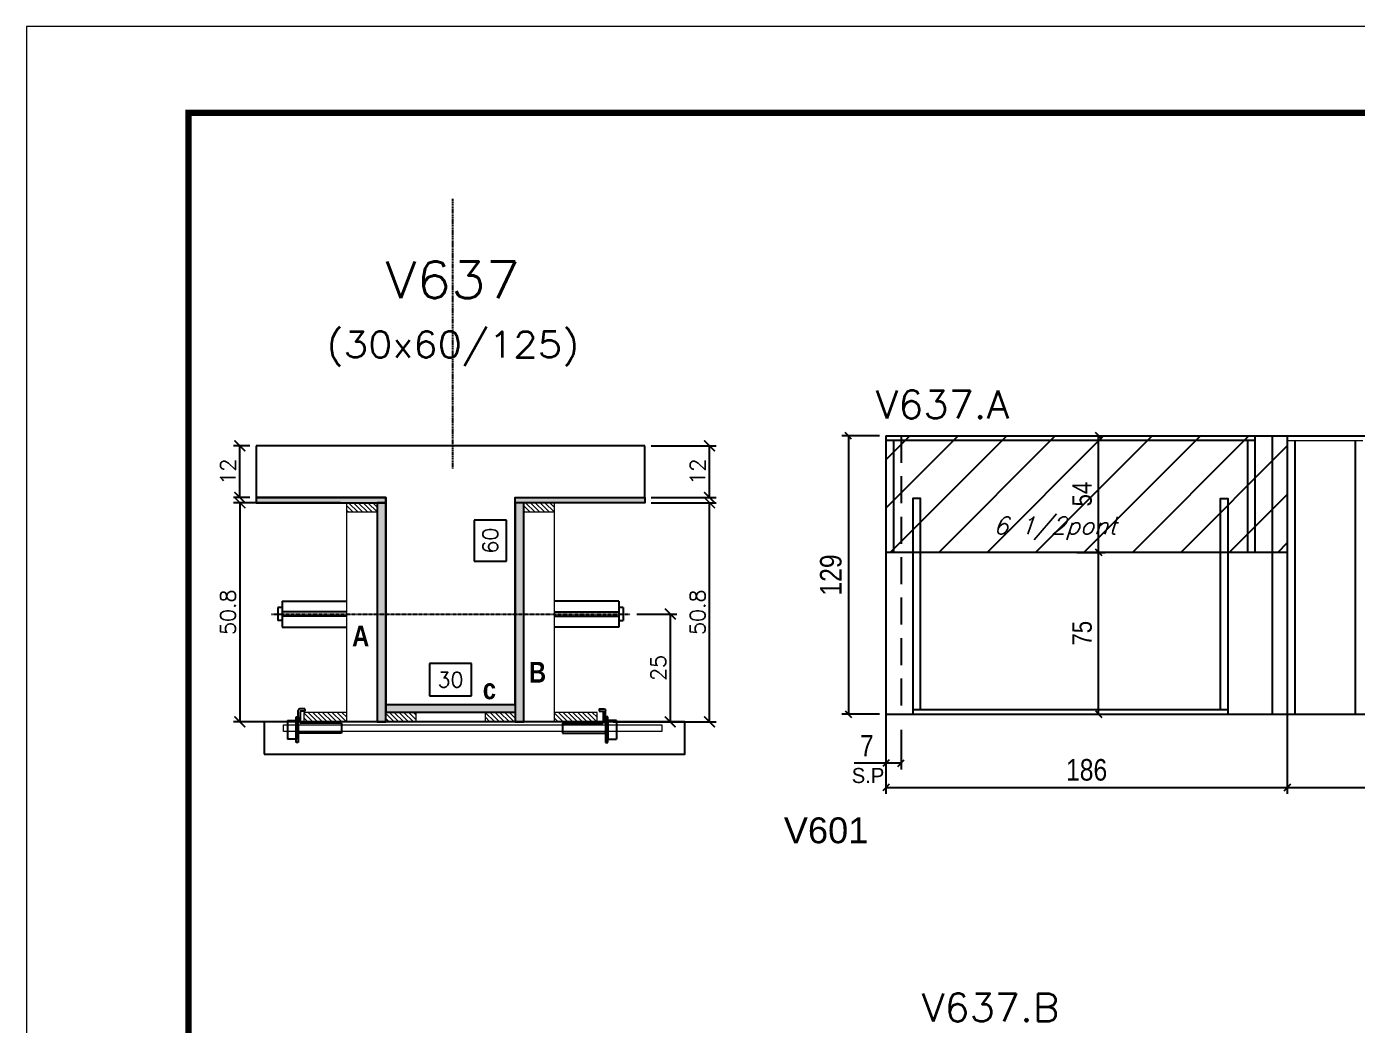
# Model space of a CAD drawing. Extents: x -20960 to -5926, y -2106 to 21915.
# Drawn here: x -7452 to -6835, y 11115 to 11578 of the extents above; entities that cross this region are included whole.
import ezdxf
from ezdxf.enums import TextEntityAlignment as Align

# ---------------------------------------------------------------- set-up
doc = ezdxf.new("R2010")
doc.units = 0
doc.linetypes.add('DASHED', pattern=[0.75, 0.5, -0.25])
doc.linetypes.add('HIDDEN', pattern=[0.375, 0.25, -0.125])
for name, color, linetype in [('5', 5, 'Continuous'), ('barrote', 251, 'Continuous'), ('COTA', 241, 'Continuous'), ('Cota Seção (2x)', 4, 'Continuous'), ('detalhes', 4, 'Continuous'), ('Painéis', 200, 'Continuous'), ('presilha', 1, 'Continuous'), ('Reaproveitamento', 251, 'Continuous'), ('SARR_2.2x7', 40, 'Continuous'), ('SARR_3.5x7', 81, 'Continuous'), ('TENSOR', 3, 'Continuous'), ('texto', 7, 'Continuous'), ('Texto de Titulo', 7, 'Continuous'), ('Texto Qtd Sarr', 242, 'Continuous')]:
    doc.layers.add(name, color=color, linetype=linetype)
for name, color, linetype, lineweight in [('CONCRETO', 251, 'Continuous', 25), ('Folhas', 255, 'Continuous', 9), ('Hachura', 251, 'Continuous', 9), ('Madeira', 126, 'Continuous', 18), ('Sarr 2.2x7', 40, 'Continuous', 9), ('SARRAFO DE PRESSAO', 251, 'DASHED', 9), ('SCO-___-LAJ', 2, 'Continuous', 0), ('Texto Seção', 7, 'Continuous', 15)]:
    doc.layers.add(name, color=color, linetype=linetype, lineweight=lineweight)
doc.styles.add('COTA TECNICA', font='techl___.ttf', dxfattribs={"height": 10})
doc.styles.add('COTA TECNICA-50', font='techl___.ttf', dxfattribs={"height": 9})
doc.styles.add('REGUA-120', font='ROMANS.shx', dxfattribs={"height": 15})
doc.styles.add('Romans', font='romans.shx')
doc.styles.add('ROMAS860', font='ROMAS860.SHX')
doc.styles.get("Standard").update_dxf_attribs({"font": 'arial.ttf'})
doc.styles.add('TECNICA', font='techb___.ttf', dxfattribs={"height": 10})
doc.dimstyles.new('COTA PAINEL-50', dxfattribs={"dimtxt": 9, "dimasz": 3, "dimexe": 3, "dimexo": 3, "dimgap": 3, "dimtad": 1, "dimdec": 1, "dimzin": 12, "dimdsep": 46, "dimtxsty": 'COTA TECNICA-50', "dimblk1": 'OBLIQUE', "dimblk2": 'OBLIQUE', "dimsah": 1, "dimcen": 0.9, "dimclrd": 4, "dimclre": 4, "dimclrt": 240, "dimadec": 1, "dimazin": 3, "dimtfac": 1, "dimtdec": 1, "dimtmove": 0, "dimatfit": 3, "dimfxl": 1, "dimtolj": 1, "dimtzin": 12, "dimarcsym": 0})
doc.dimstyles.new('Cota Seção (2x)', dxfattribs={"dimtxt": 7, "dimasz": 5, "dimexe": 3, "dimexo": 3, "dimgap": 2, "dimtad": 3, "dimdec": 1, "dimlfac": 0.5, "dimzin": 12, "dimdsep": 46, "dimtxsty": 'Romans', "dimblk": 'ARCHTICK', "dimcen": 0, "dimclrd": 4, "dimclre": 4, "dimclrt": 1, "dimadec": 1, "dimazin": 3, "dimtfac": 1, "dimtdec": 1, "dimtmove": 0, "dimatfit": 3, "dimldrblk": 'OBLIQUE', "dimfxl": 1, "dimtolj": 1, "dimtzin": 12, "dimarcsym": 0})
doc.dimstyles.new('Cota Seção interna', dxfattribs={"dimtxt": 7, "dimasz": 6, "dimexe": 0.18, "dimexo": 2, "dimgap": -4, "dimtad": 3, "dimdec": 1, "dimlfac": 0.5, "dimzin": 12, "dimdsep": 46, "dimtxsty": 'Romans', "dimblk": 'ARCHTICK', "dimcen": 0.09, "dimse1": 1, "dimse2": 1, "dimsd1": 1, "dimsd2": 1, "dimclrd": 180, "dimclre": 5, "dimclrt": 1, "dimadec": 0, "dimazin": 3, "dimtfac": 1, "dimtdec": 1, "dimtofl": 0, "dimtmove": 0, "dimatfit": 3, "dimldrblk": 'ARCHTICK', "dimfxl": 1, "dimtolj": 1, "dimtzin": 0, "dimarcsym": 0})
doc.dimstyles.new('PAINEL', dxfattribs={"dimtxt": 10, "dimasz": 3, "dimexe": 3, "dimexo": 3, "dimgap": 3, "dimtad": 1, "dimdec": 1, "dimzin": 12, "dimdsep": 46, "dimtxsty": 'COTA TECNICA', "dimblk1": 'OBLIQUE', "dimblk2": 'OBLIQUE', "dimsah": 1, "dimcen": 0.9, "dimclrd": 4, "dimclre": 4, "dimclrt": 240, "dimadec": 1, "dimazin": 3, "dimtfac": 1, "dimtdec": 1, "dimtmove": 0, "dimatfit": 3, "dimfxl": 1, "dimtolj": 1, "dimtzin": 12, "dimarcsym": 0})

# ---------------------------------------------------------------- blocks, each defined once
blk = doc.blocks.new('9999999999')
at = {"layer": 'Folhas'}
blk.add_lwpolyline([(98138.98, 34190.21), (99623.98, 34190.21), (99623.98, 35240.21), (98138.98, 35240.21)], close=True, dxfattribs=at)
at = {"layer": 'Folhas', "color": 30, "const_width": 3}
blk.add_lwpolyline([(98213.98, 34230.21), (99583.98, 34230.21), (99583.98, 35200.21), (98213.98, 35200.21)], close=True, dxfattribs=at)
blk = doc.blocks.new('titulo1')
at = {"layer": 'Defpoints', "color": 252, "linetype": 'HIDDEN', "ltscale": 2}
blk.add_line((0, 0), (0, 125), dxfattribs=at)
at = {"layer": 'Defpoints', "style": 'Romans', "oblique": 15}
blk.add_attdef('FOLHA', text='', height=10, dxfattribs=at).set_placement((0, 15.58), align=Align.MIDDLE_CENTER)
at = {"layer": 'Texto Qtd Sarr', "color": 3, "style": 'Romans', "oblique": 15}
for tag, height, p in [('TITULO', 17, (0, 71.45)), ('SEÇÃO', 12, (0, 41.55))]:
    blk.add_attdef(tag, text='', height=height, dxfattribs=at).set_placement(p, align=Align.MIDDLE_CENTER)
blk = doc.blocks.new('_ArchTick')
at = {"color": 0, "linetype": 'ByBlock', "const_width": 0.15}
blk.add_lwpolyline([(-0.5, -0.5), (0.5, 0.5)], dxfattribs=at)
blk = doc.blocks.new('*D1347')
at = {"layer": 'COTA', "color": 4, "lineweight": -2, "transparency": 16777216}
for p, q in [((-7162.54, 11357.5), (-7132.48, 11357.5)), ((-7135.48, 11255.9), (-7135.48, 11357.5)), ((-7180.14, 11255.9), (-7132.48, 11255.9))]:
    blk.add_line(p, q, dxfattribs=at)
at = {"layer": 'Defpoints', "color": 0, "transparency": 16777216}
for p in [(-7165.54, 11357.5), (-7135.48, 11357.5), (-7183.14, 11255.9)]:
    blk.add_point(p, dxfattribs=at)
at = {"layer": 'COTA', "color": 4, "lineweight": -2, "transparency": 16777216, "xscale": 5, "yscale": 5, "zscale": 5}
for p, rotation in [((-7135.48, 11357.5), 90), ((-7135.48, 11255.9), 270)]:
    blk.add_blockref('_ArchTick', p, dxfattribs=dict(at, rotation=rotation))
at = {"layer": 'COTA', "color": 1, "transparency": 16777216, "insert": (-7140.98, 11306.7), "char_height": 7, "attachment_point": 5, "rotation": 90, "style": 'Romans'}
blk.add_mtext('\\A1;50.8', dxfattribs=at)
blk = doc.blocks.new('_Oblique')
at = {"color": 0, "linetype": 'ByBlock', "lineweight": -2}
blk.add_line((-0.5, -0.5), (0.5, 0.5), dxfattribs=at)
blk = doc.blocks.new('*D1348')
at = {"layer": 'COTA', "color": 4, "lineweight": -2, "transparency": 16777216}
for p, q in [((-7162.54, 11383.9), (-7132.48, 11383.9)), ((-7135.48, 11359.9), (-7135.48, 11383.9)), ((-7162.54, 11359.9), (-7132.48, 11359.9))]:
    blk.add_line(p, q, dxfattribs=at)
at = {"layer": 'Defpoints', "color": 0, "transparency": 16777216}
for p in [(-7165.54, 11383.9), (-7135.48, 11383.9), (-7165.54, 11359.9)]:
    blk.add_point(p, dxfattribs=at)
at = {"layer": 'COTA', "color": 4, "lineweight": -2, "transparency": 16777216, "xscale": 5, "yscale": 5, "zscale": 5}
for p, rotation in [((-7135.48, 11383.9), 90), ((-7135.48, 11359.9), 270)]:
    blk.add_blockref('_ArchTick', p, dxfattribs=dict(at, rotation=rotation))
at = {"layer": 'COTA', "color": 1, "transparency": 16777216, "insert": (-7140.98, 11371.9), "char_height": 7, "attachment_point": 5, "rotation": 90, "style": 'Romans'}
blk.add_mtext('\\A1;12', dxfattribs=at)
blk = doc.blocks.new('*D1349')
at = {"layer": 'Cota Seção (2x)', "color": 180, "lineweight": -2, "transparency": 16777216}
for p, q in [((-7229.54, 11349.4), (-7244.54, 11349.4)), ((-7244.54, 11349.4), (-7244.54, 11330.4)), ((-7229.54, 11330.4), (-7229.54, 11349.4)), ((-7244.54, 11330.4), (-7229.54, 11330.4))]:
    blk.add_line(p, q, dxfattribs=at)
at = {"layer": 'Defpoints', "color": 0, "transparency": 16777216}
for p in [(-7225.54, 11383.9), (-7225.54, 11383.9), (-7225.54, 11263.9)]:
    blk.add_point(p, dxfattribs=at)
at = {"layer": 'Cota Seção (2x)', "color": 1, "transparency": 16777216, "insert": (-7237.04, 11339.9), "char_height": 7, "attachment_point": 5, "rotation": 90, "style": 'Romans'}
blk.add_mtext('\\A1;60', dxfattribs=at)
blk = doc.blocks.new('PRESILHA METÁLICA 1')
at = {"layer": 'presilha'}
for p, q in [((7.5, 10.64), (7.5, 19.86)), ((12, 21), (8.64, 21)), ((9, 11.57), (9, 18.93)), ((12, 19.5), (9.57, 19.5)), ((12, 21), (12, 19.5)), ((0, 13), (6, 13)), ((0, 13), (0, 0)), ((6, 15.5), (7.5, 15.5)), ((6, -2.5), (6, 15.5)), ((6, 13), (6, 0)), ((7.5, 15.5), (7.5, -2.5)), ((37.5, 11), (9.57, 11)), ((37.5, 11), (37.5, 4.1)), ((6, 0), (0, 0)), ((37.5, 4.1), (7.5, 4.1)), ((7.5, -2.5), (6, -2.5))]:
    blk.add_line(p, q, dxfattribs=at)
for centre, radius, start, end in [((8.64, 19.86), 1.14, 90, 180), ((9.57, 18.93), 0.57, 90, 180), ((9.57, 11.57), 0.57, 180, 270)]:
    blk.add_arc(centre, radius, start, end, dxfattribs=at)
blk = doc.blocks.new('*D1324')
at = {"layer": 'Cota Seção (2x)', "color": 180, "lineweight": -2, "transparency": 16777216}
for p, q in [((-7245.87, 11282.9), (-7265.21, 11282.9)), ((-7265.21, 11282.9), (-7265.21, 11267.9)), ((-7245.87, 11267.9), (-7245.87, 11282.9)), ((-7265.21, 11267.9), (-7245.87, 11267.9))]:
    blk.add_line(p, q, dxfattribs=at)
at = {"layer": 'Defpoints', "color": 0, "transparency": 16777216}
for p in [(-7225.54, 11263.9), (-7285.54, 11255.9), (-7225.54, 11255.9)]:
    blk.add_point(p, dxfattribs=at)
at = {"layer": 'Cota Seção (2x)', "color": 1, "transparency": 16777216, "insert": (-7255.54, 11275.4), "char_height": 7, "attachment_point": 5, "style": 'Romans'}
blk.add_mtext('\\A1;30', dxfattribs=at)
blk = doc.blocks.new('*D1325')
at = {"layer": 'COTA', "color": 4, "lineweight": -2, "transparency": 16777216}
for p, q in [((-7306.54, 11357.5), (-7356.15, 11357.5)), ((-7353.15, 11357.5), (-7353.15, 11255.9)), ((-7306.54, 11255.9), (-7356.15, 11255.9))]:
    blk.add_line(p, q, dxfattribs=at)
at = {"layer": 'Defpoints', "color": 0, "transparency": 16777216}
for p in [(-7303.54, 11357.5), (-7353.15, 11255.9), (-7303.54, 11255.9)]:
    blk.add_point(p, dxfattribs=at)
at = {"layer": 'COTA', "color": 4, "lineweight": -2, "transparency": 16777216, "xscale": 5, "yscale": 5, "zscale": 5}
for p, rotation in [((-7353.15, 11357.5), 90), ((-7353.15, 11255.9), 270)]:
    blk.add_blockref('_ArchTick', p, dxfattribs=dict(at, rotation=rotation))
at = {"layer": 'COTA', "color": 1, "transparency": 16777216, "insert": (-7358.65, 11306.7), "char_height": 7, "attachment_point": 5, "rotation": 90, "style": 'Romans'}
blk.add_mtext('\\A1;50.8', dxfattribs=at)
blk = doc.blocks.new('*D1326')
at = {"layer": 'COTA', "color": 4, "lineweight": -2, "transparency": 16777216}
for p, q in [((-7169.24, 11305.87), (-7150.68, 11305.87)), ((-7153.68, 11305.87), (-7153.68, 11255.9)), ((-7169.24, 11255.9), (-7150.68, 11255.9))]:
    blk.add_line(p, q, dxfattribs=at)
at = {"layer": 'Defpoints', "color": 0, "transparency": 16777216}
for p in [(-7172.24, 11305.87), (-7172.24, 11255.9), (-7153.68, 11255.9)]:
    blk.add_point(p, dxfattribs=at)
at = {"layer": 'COTA', "color": 4, "lineweight": -2, "transparency": 16777216, "xscale": 5, "yscale": 5, "zscale": 5}
for p, rotation in [((-7153.68, 11305.87), 90), ((-7153.68, 11255.9), 270)]:
    blk.add_blockref('_ArchTick', p, dxfattribs=dict(at, rotation=rotation))
at = {"layer": 'COTA', "color": 1, "transparency": 16777216, "insert": (-7159.18, 11280.88), "char_height": 7, "attachment_point": 5, "rotation": 90, "style": 'Romans'}
blk.add_mtext('\\A1;25', dxfattribs=at)
blk = doc.blocks.new('*D1327')
at = {"layer": 'COTA', "color": 4, "lineweight": -2, "transparency": 16777216}
for p, q in [((-7348.54, 11383.9), (-7356.15, 11383.9)), ((-7353.15, 11359.9), (-7353.15, 11383.9)), ((-7348.54, 11359.9), (-7356.15, 11359.9))]:
    blk.add_line(p, q, dxfattribs=at)
at = {"layer": 'Defpoints', "color": 0, "transparency": 16777216}
for p in [(-7353.15, 11383.9), (-7345.54, 11383.9), (-7345.54, 11359.9)]:
    blk.add_point(p, dxfattribs=at)
at = {"layer": 'COTA', "color": 4, "lineweight": -2, "transparency": 16777216, "xscale": 5, "yscale": 5, "zscale": 5}
for p, rotation in [((-7353.15, 11383.9), 90), ((-7353.15, 11359.9), 270)]:
    blk.add_blockref('_ArchTick', p, dxfattribs=dict(at, rotation=rotation))
at = {"layer": 'COTA', "color": 1, "transparency": 16777216, "insert": (-7358.65, 11371.9), "char_height": 7, "attachment_point": 5, "rotation": 90, "style": 'Romans'}
blk.add_mtext('\\A1;12', dxfattribs=at)
blk = doc.blocks.new('*D1333')
at = {"layer": 'COTA', "color": 4, "linetype": 'ByBlock', "lineweight": -2, "transparency": 16777216}
for p, q in [((-6867.71, 11331.48), (-6867.71, 11222.47)), ((-7053.71, 11311.48), (-7053.71, 11222.47)), ((-7053.71, 11225.47), (-6867.71, 11225.47))]:
    blk.add_line(p, q, dxfattribs=at)
at = {"layer": 'Defpoints', "color": 0, "linetype": 'ByBlock', "transparency": 16777216}
for p in [(-6867.71, 11334.48), (-7053.71, 11314.48), (-6867.71, 11225.47)]:
    blk.add_point(p, dxfattribs=at)
at = {"layer": 'COTA', "color": 4, "linetype": 'ByBlock', "lineweight": -2, "transparency": 16777216, "xscale": 3, "yscale": 3, "zscale": 3, "rotation": 180}
blk.add_blockref('_Oblique', (-7053.71, 11225.47), dxfattribs=at)
at = {"layer": 'COTA', "color": 4, "linetype": 'ByBlock', "lineweight": -2, "transparency": 16777216, "xscale": 3, "yscale": 3, "zscale": 3}
blk.add_blockref('_Oblique', (-6867.71, 11225.47), dxfattribs=at)
at = {"layer": 'COTA', "color": 240, "linetype": 'ByBlock', "transparency": 16777216, "insert": (-6960.71, 11233.59), "char_height": 10, "attachment_point": 5, "style": 'COTA TECNICA'}
blk.add_mtext('\\A1;186', dxfattribs=at)
blk = doc.blocks.new('*D1418')
at = {"layer": 'COTA', "color": 4, "lineweight": -2, "ltscale": 25, "transparency": 16777216}
for p, q in [((-7056.71, 11388.48), (-7074.13, 11388.48)), ((-7071.13, 11388.48), (-7071.13, 11259.48)), ((-7056.71, 11259.48), (-7074.13, 11259.48))]:
    blk.add_line(p, q, dxfattribs=at)
at = {"layer": 'Defpoints', "color": 0, "ltscale": 25, "transparency": 16777216}
for p in [(-7053.71, 11388.48), (-7071.13, 11259.48), (-7053.71, 11259.48)]:
    blk.add_point(p, dxfattribs=at)
at = {"layer": 'COTA', "color": 4, "lineweight": -2, "ltscale": 25, "transparency": 16777216, "xscale": 3, "yscale": 3, "zscale": 3}
for p, rotation in [((-7071.13, 11388.48), 90), ((-7071.13, 11259.48), 270)]:
    blk.add_blockref('_Oblique', p, dxfattribs=dict(at, rotation=rotation))
at = {"layer": 'COTA', "color": 240, "ltscale": 25, "transparency": 16777216, "insert": (-7079.22, 11323.98), "char_height": 10, "attachment_point": 5, "rotation": 90, "style": 'COTA TECNICA'}
blk.add_mtext('\\A1;129', dxfattribs=at)
blk = doc.blocks.new('*D1334')
at = {"layer": 'COTA', "color": 4, "lineweight": -2, "ltscale": 25, "transparency": 16777216}
for p, q in [((-7053.71, 11252.24), (-7053.71, 11233.78)), ((-7046.71, 11252.24), (-7046.71, 11233.78)), ((-7053.71, 11236.78), (-7068.44, 11236.78)), ((-7046.71, 11236.78), (-7053.71, 11236.78))]:
    blk.add_line(p, q, dxfattribs=at)
at = {"layer": 'Defpoints', "color": 0, "ltscale": 25, "transparency": 16777216}
for p in [(-7053.71, 11255.24), (-7046.71, 11255.24), (-7053.71, 11236.78)]:
    blk.add_point(p, dxfattribs=at)
at = {"layer": 'COTA', "color": 4, "lineweight": -2, "ltscale": 25, "transparency": 16777216, "xscale": 3, "yscale": 3, "zscale": 3, "rotation": 180}
blk.add_blockref('_Oblique', (-7053.71, 11236.78), dxfattribs=at)
at = {"layer": 'COTA', "color": 4, "lineweight": -2, "ltscale": 25, "transparency": 16777216, "xscale": 3, "yscale": 3, "zscale": 3}
blk.add_blockref('_Oblique', (-7046.71, 11236.78), dxfattribs=at)
at = {"layer": 'COTA', "color": 240, "ltscale": 25, "transparency": 16777216, "insert": (-7062.58, 11244.85), "char_height": 10, "attachment_point": 5, "style": 'COTA TECNICA'}
blk.add_mtext('\\A1;7', dxfattribs=at)
blk = doc.blocks.new('*D1423')
at = {"layer": 'COTA', "color": 4, "lineweight": -2, "transparency": 16777216}
for p, q in [((-6867.71, 11256.48), (-6867.71, 11222.47)), ((-6767.71, 11256.48), (-6767.71, 11222.47)), ((-6867.71, 11225.47), (-6767.71, 11225.47))]:
    blk.add_line(p, q, dxfattribs=at)
at = {"layer": 'Defpoints', "color": 0, "transparency": 16777216}
for p in [(-6867.71, 11259.48), (-6767.71, 11259.48), (-6767.71, 11225.47)]:
    blk.add_point(p, dxfattribs=at)
at = {"layer": 'COTA', "color": 4, "lineweight": -2, "transparency": 16777216, "xscale": 3, "yscale": 3, "zscale": 3, "rotation": 180}
blk.add_blockref('_Oblique', (-6867.71, 11225.47), dxfattribs=at)
at = {"layer": 'COTA', "color": 4, "lineweight": -2, "transparency": 16777216, "xscale": 3, "yscale": 3, "zscale": 3}
blk.add_blockref('_Oblique', (-6767.71, 11225.47), dxfattribs=at)
at = {"layer": 'COTA', "color": 240, "transparency": 16777216, "insert": (-6817.71, 11233.06), "char_height": 9, "attachment_point": 5, "style": 'COTA TECNICA-50'}
blk.add_mtext('\\A1;100', dxfattribs=at)
blk = doc.blocks.new('*D1339')
at = {"layer": 'COTA', "color": 4, "lineweight": -2, "transparency": 16777216}
for p, q in [((-6965.21, 11334.48), (-6952.15, 11334.48)), ((-6955.15, 11259.48), (-6955.15, 11334.48)), ((-6965.21, 11259.48), (-6952.15, 11259.48))]:
    blk.add_line(p, q, dxfattribs=at)
at = {"layer": 'Defpoints', "color": 0, "transparency": 16777216}
for p in [(-6968.21, 11334.48), (-6955.15, 11334.48), (-6968.21, 11259.48)]:
    blk.add_point(p, dxfattribs=at)
at = {"layer": 'COTA', "color": 4, "lineweight": -2, "transparency": 16777216, "xscale": 3, "yscale": 3, "zscale": 3}
for p, rotation in [((-6955.15, 11334.48), 90), ((-6955.15, 11259.48), 270)]:
    blk.add_blockref('_Oblique', p, dxfattribs=dict(at, rotation=rotation))
at = {"layer": 'COTA', "color": 240, "transparency": 16777216, "insert": (-6962.75, 11296.98), "char_height": 9, "attachment_point": 5, "rotation": 90, "style": 'COTA TECNICA-50'}
blk.add_mtext('\\A1;75', dxfattribs=at)
blk = doc.blocks.new('*D1449')
at = {"layer": 'COTA', "color": 4, "lineweight": -2, "transparency": 16777216}
for p, q in [((-6955.15, 11334.48), (-6955.15, 11388.48)), ((-6965.21, 11334.48), (-6952.15, 11334.48))]:
    blk.add_line(p, q, dxfattribs=at)
at = {"layer": 'Defpoints', "color": 0, "transparency": 16777216}
for p in [(-6955.15, 11388.48), (-6955.15, 11388.48), (-6968.21, 11334.48)]:
    blk.add_point(p, dxfattribs=at)
at = {"layer": 'COTA', "color": 4, "lineweight": -2, "transparency": 16777216, "xscale": 3, "yscale": 3, "zscale": 3}
for p, rotation in [((-6955.15, 11388.48), 90), ((-6955.15, 11334.48), 270)]:
    blk.add_blockref('_Oblique', p, dxfattribs=dict(at, rotation=rotation))
at = {"layer": 'COTA', "color": 240, "transparency": 16777216, "insert": (-6962.75, 11361.48), "char_height": 9, "attachment_point": 5, "rotation": 90, "style": 'COTA TECNICA-50'}
blk.add_mtext('\\A1;54', dxfattribs=at)

msp = doc.modelspace()

# ---------------------------------------------------------------- hatches: boundary and pattern name
at = {"layer": 'Hachura'}
h = msp.add_hatch(color=256, dxfattribs=at)
h.dxf.hatch_style = 1
h.paths.add_polyline_path([(-7285.54, 11357.5), (-7285.54, 11359.9), (-7345.54, 11359.9), (-7345.54, 11357.5)])
h = msp.add_hatch(dxfattribs=at)
h.set_pattern_fill('ANSI31', color=256, scale=0.5, angle=270, style=0)
h.set_pattern_definition([(315, (15602.2804, 3049.853), (1.12253202, 1.12253202), [])])
h.paths.add_polyline_path([(-7303.54, 11353.1), (-7303.54, 11357.5), (-7289.54, 11357.5), (-7289.54, 11353.1)])
h = msp.add_hatch(color=256, dxfattribs=at)
h.dxf.hatch_style = 1
h.paths.add_polyline_path([(-7285.54, 11357.5), (-7289.54, 11357.5), (-7289.54, 11255.9), (-7285.54, 11255.9)])
h = msp.add_hatch(color=256, dxfattribs=at)
h.dxf.hatch_style = 1
h.paths.add_polyline_path([(-7225.54, 11357.5), (-7225.54, 11359.9), (-7165.54, 11359.9), (-7165.54, 11357.5)])
h = msp.add_hatch(color=256, dxfattribs=at)
h.dxf.hatch_style = 1
h.paths.add_polyline_path([(-7221.54, 11357.5), (-7225.54, 11357.5), (-7225.54, 11255.9), (-7221.54, 11255.9)])
h = msp.add_hatch(dxfattribs=at)
h.set_pattern_fill('ANSI31', color=256, scale=0.5, angle=270, style=0)
h.set_pattern_definition([(315, (15684.2804, 3049.853), (1.12253202, 1.12253202), [])])
h.paths.add_polyline_path([(-7221.54, 11353.1), (-7221.54, 11357.5), (-7207.54, 11357.5), (-7207.54, 11353.1)])
h = msp.add_hatch(color=256, dxfattribs=at)
h.dxf.hatch_style = 1
h.paths.add_polyline_path([(-7285.54, 11260.3), (-7285.54, 11263.9), (-7225.54, 11263.9), (-7225.54, 11260.3)])
h = msp.add_hatch(dxfattribs=at)
h.set_pattern_fill('ANSI31', color=256, scale=0.5, angle=270, style=0)
h.set_pattern_definition([(315, (15568.2804, 3026.253), (1.12253202, 1.12253202), [])])
h.paths.add_polyline_path([(-7303.54, 11255.9), (-7303.54, 11260.3), (-7323.54, 11260.3), (-7323.54, 11255.9)])
h = msp.add_hatch(dxfattribs=at)
h.set_pattern_fill('ANSI31', color=256, scale=0.5, angle=270, style=0)
h.set_pattern_definition([(315, (15671.0825, 3026.253), (1.12253202, 1.12253202), [])])
h.paths.add_polyline_path([(-7285.54, 11255.9), (-7285.54, 11260.3), (-7271.54, 11260.3), (-7271.54, 11255.9)])
h = msp.add_hatch(dxfattribs=at)
h.set_pattern_fill('ANSI31', color=256, scale=0.5, angle=270, style=0)
h.set_pattern_definition([(315, (15693.0804, 3026.253), (1.12253202, 1.12253202), [])])
h.paths.add_polyline_path([(-7225.54, 11255.9), (-7225.54, 11260.3), (-7239.54, 11260.3), (-7239.54, 11255.9)])
h = msp.add_hatch(dxfattribs=at)
h.set_pattern_fill('ANSI31', color=256, scale=0.5, angle=270, style=0)
h.set_pattern_definition([(315, (15684.2804, 3026.253), (1.12253202, 1.12253202), [])])
h.paths.add_polyline_path([(-7187.54, 11255.9), (-7187.54, 11260.3), (-7207.54, 11260.3), (-7207.54, 11255.9)])
at = {"layer": 'Reaproveitamento'}
h = msp.add_hatch(dxfattribs=at)
h.set_pattern_fill('ANSI31', color=256, scale=5)
h.set_pattern_definition([(45, (-13.5, -4594.3), (-11.22532, 11.22532), [])])
h.paths.add_polyline_path([(-7053.71, 11388.48), (-7053.71, 11334.48), (-6867.71, 11334.48), (-6867.71, 11388.48)])

# ---------------------------------------------------------------- linework, layer by layer
at = {"ltscale": 3}
for p, q in [((-7335.54, 11308.87), (-7335.54, 11302.87)), ((-7333.54, 11308.87), (-7335.54, 11308.87)), ((-7333.54, 11311.87), (-7333.54, 11299.87)), ((-7333.54, 11311.87), (-7303.54, 11311.87)), ((-7303.54, 11306.87), (-7333.54, 11306.87)), ((-7177.54, 11311.87), (-7207.54, 11311.87)), ((-7207.54, 11306.87), (-7177.54, 11306.87)), ((-7177.54, 11311.87), (-7177.54, 11299.87)), ((-7175.54, 11308.87), (-7177.54, 11308.87)), ((-7175.54, 11308.87), (-7175.54, 11302.87)), ((-7333.54, 11302.87), (-7335.54, 11302.87)), ((-7303.54, 11304.87), (-7333.54, 11304.87)), ((-7333.54, 11299.87), (-7303.54, 11299.87)), ((-7207.54, 11304.87), (-7177.54, 11304.87)), ((-7177.54, 11299.87), (-7207.54, 11299.87)), ((-7177.54, 11302.87), (-7175.54, 11302.87))]:
    msp.add_line(p, q, dxfattribs=at)
at = {"layer": 'barrote'}
msp.add_lwpolyline([(-7341.9, 11240.9), (-7146.94, 11240.9), (-7146.94, 11255.9), (-7341.9, 11255.9)], close=True, dxfattribs=at)
at = {"layer": 'CONCRETO'}
for p, q in [((-7225.54, 11383.9), (-7345.54, 11383.9)), ((-7345.54, 11383.9), (-7345.54, 11359.9)), ((-7165.54, 11383.9), (-7225.54, 11383.9)), ((-7225.54, 11383.9), (-7225.54, 11383.9)), ((-7165.54, 11359.9), (-7165.54, 11383.9)), ((-7345.54, 11359.9), (-7285.54, 11359.9)), ((-7285.54, 11359.9), (-7285.54, 11260.3)), ((-7225.54, 11263.9), (-7225.54, 11359.9)), ((-7225.54, 11359.9), (-7165.54, 11359.9)), ((-7285.54, 11260.3), (-7285.54, 11263.9)), ((-7285.54, 11263.9), (-7225.54, 11263.9)), ((-7285.54, 11260.3), (-7285.54, 11260.3))]:
    msp.add_line(p, q, dxfattribs=at)
at = {"layer": 'Madeira'}
for points in [[(-7303.54, 11353.1), (-7303.54, 11357.5), (-7289.54, 11357.5), (-7289.54, 11353.1)], [(-7303.54, 11357.5), (-7289.54, 11357.5), (-7289.54, 11255.9), (-7303.54, 11255.9)], [(-7221.54, 11353.1), (-7221.54, 11357.5), (-7207.54, 11357.5), (-7207.54, 11353.1)], [(-7221.54, 11357.5), (-7207.54, 11357.5), (-7207.54, 11255.9), (-7221.54, 11255.9)], [(-7303.54, 11255.9), (-7303.54, 11260.3), (-7323.54, 11260.3), (-7323.54, 11255.9)], [(-7285.54, 11255.9), (-7285.54, 11260.3), (-7271.54, 11260.3), (-7271.54, 11255.9)], [(-7225.54, 11255.9), (-7225.54, 11260.3), (-7239.54, 11260.3), (-7239.54, 11255.9)], [(-7187.54, 11255.9), (-7187.54, 11260.3), (-7207.54, 11260.3), (-7207.54, 11255.9)]]:
    msp.add_lwpolyline(points, close=True, dxfattribs=at)
at = {"layer": 'Painéis'}
for p, q in [((-7053.71, 11388.48), (-7053.71, 11259.48)), ((-6867.71, 11388.48), (-6867.71, 11259.48)), ((-6867.71, 11334.48), (-7053.71, 11334.48))]:
    msp.add_line(p, q, dxfattribs=at)
at = {"layer": 'Painéis', "linetype": 'ByBlock'}
for p, q in [((-7053.71, 11388.48), (-6389.7, 11388.48)), ((-7053.71, 11259.48), (-6389.7, 11259.48))]:
    msp.add_line(p, q, dxfattribs=at)
at = {"layer": 'Painéis'}
for points in [[(-7285.54, 11357.5), (-7285.54, 11359.9), (-7345.54, 11359.9), (-7345.54, 11357.5)], [(-7285.54, 11357.5), (-7289.54, 11357.5), (-7289.54, 11255.9), (-7285.54, 11255.9)], [(-7225.54, 11357.5), (-7225.54, 11359.9), (-7165.54, 11359.9), (-7165.54, 11357.5)], [(-7221.54, 11357.5), (-7225.54, 11357.5), (-7225.54, 11255.9), (-7221.54, 11255.9)], [(-7285.54, 11260.3), (-7285.54, 11263.9), (-7225.54, 11263.9), (-7225.54, 11260.3)]]:
    msp.add_lwpolyline(points, close=True, dxfattribs=at)
at = {"layer": 'Sarr 2.2x7'}
msp.add_line((-6867.71, 11386.28), (-6832.71, 11386.28), dxfattribs=at)
at = {"layer": 'SARR_2.2x7', "linetype": 'Continuous', "ltscale": 50}
for p, q in [((-6882.71, 11386.28), (-7053.71, 11386.28)), ((-6874.71, 11388.48), (-6874.71, 11334.48)), ((-6874.71, 11334.48), (-6874.71, 11259.48))]:
    msp.add_line(p, q, dxfattribs=at)
at = {"layer": 'SARR_2.2x7', "linetype": 'HIDDEN', "ltscale": 50}
msp.add_line((-7046.71, 11388.48), (-7046.71, 11259.48), dxfattribs=at)
at = {"layer": 'SARR_2.2x7', "linetype": 'Continuous'}
msp.add_line((-7041.21, 11261.68), (-6895.21, 11261.68), dxfattribs=at)
at = {"layer": 'SARR_3.5x7'}
for p, q in [((-7053.71, 11388.48), (-7053.71, 11334.48)), ((-7050.21, 11386.28), (-7050.21, 11334.48)), ((-6886.21, 11386.28), (-6886.21, 11334.48)), ((-6882.71, 11388.48), (-6882.71, 11334.48)), ((-6867.71, 11388.48), (-6867.71, 11334.48)), ((-6864.21, 11386.28), (-6864.21, 11259.48)), ((-6836.21, 11386.28), (-6836.21, 11259.48))]:
    msp.add_line(p, q, dxfattribs=at)
for points in [[(-7037.71, 11261.68), (-7037.71, 11359.48), (-7041.21, 11359.48), (-7041.21, 11259.48)], [(-6898.71, 11261.68), (-6898.71, 11359.48), (-6895.21, 11359.48), (-6895.21, 11259.48)]]:
    msp.add_lwpolyline(points, dxfattribs=at)
at = {"layer": 'SCO-___-LAJ', "color": 1}
msp.add_lwpolyline([(-7332.9, 11254.56), (-7157.6, 11254.56), (-7157.6, 11251.36), (-7332.9, 11251.36)], close=True, dxfattribs=at)
at = {"layer": 'TENSOR', "linetype": 'HIDDEN', "ltscale": 0.5}
msp.add_line((-7338.54, 11305.87), (-7172.24, 11305.87), dxfattribs=at)

# ---------------------------------------------------------------- block references
at = {"layer": 'presilha', "yscale": 0.6666666666666666, "zscale": 0.6666666666666666}
for p, xscale in [((-7331.12, 11247.93), 0.6666666666666666), ((-7178.67, 11247.93), -0.6666666666666666)]:
    msp.add_blockref('PRESILHA METÁLICA 1', p, dxfattribs=dict(at, xscale=xscale))
at = {"layer": 'SARRAFO DE PRESSAO', "color": 6, "linetype": 'ByBlock'}
msp.add_blockref('9999999999', (-105590.98, -23661.99), dxfattribs=at)
at = {"layer": 'Texto Seção'}
ref = msp.add_blockref('titulo1', (-7254.45, 11373.31), dxfattribs=at)
ref.add_attrib('TITULO', 'V637', dxfattribs={"layer": 'Texto de Titulo', "color": 7, "height": 17, "style": 'Romans', "width": 1.1}).set_placement((-7254.45, 11460.81), align=Align.MIDDLE_CENTER)
ref.add_attrib('SEÇÃO', '(30x60/125)', dxfattribs={"layer": 'Texto de Titulo', "color": 7, "height": 12, "style": 'Romans', "width": 1.1}).set_placement((-7254.45, 11430.81), align=Align.MIDDLE_CENTER)

# ---------------------------------------------------------------- texts
at = {"layer": '5', "linetype": 'Continuous'}
msp.add_text('V601', height=12, rotation=0.00004, dxfattribs=at).set_placement((-7101.04, 11199.61))
at = {"layer": 'detalhes', "style": 'TECNICA'}
for s, p in [('A', (-7301.14, 11290.93)), ('B', (-7219.18, 11274.09)), ('c', (-7240.56, 11266.39))]:
    msp.add_text(s, height=9.6, dxfattribs=at).set_placement(p)
at = {"layer": 'texto', "color": 2, "insert": (-6975.37, 11345.55), "char_height": 8, "attachment_point": 5, "style": 'Romans'}
msp.add_mtext('{\\Q19;\\C256;6 1/2pont}', dxfattribs=at)
at = {"layer": 'texto', "color": 4, "insert": (-7062.02, 11230.98), "char_height": 7, "attachment_point": 5, "style": 'ROMAS860'}
msp.add_mtext('S.P', dxfattribs=at)
at = {"layer": 'Texto Seção', "style": 'REGUA-120', "width": 1.05}
for s, p in [('V637.A', (-7058.57, 11396.5)), ('V637.B', (-7037.16, 11116.93))]:
    msp.add_text(s, height=13, dxfattribs=at).set_placement(p)

# ---------------------------------------------------------------- dimensions: what is measured, and where the dimension line sits
at = {"layer": 'COTA'}
for base, p1, p2, dimstyle, picture, middle in [((-7353.15, 11383.9), (-7345.54, 11359.9), (-7345.54, 11383.9), 'Cota Seção (2x)', '*D1327', (-7358.65, 11371.9)), ((-7135.48, 11383.9), (-7165.54, 11359.9), (-7165.54, 11383.9), 'Cota Seção (2x)', '*D1348', (-7140.98, 11371.9)), ((-7353.15, 11255.9), (-7303.54, 11357.5), (-7303.54, 11255.9), 'Cota Seção (2x)', '*D1325', (-7358.65, 11306.7)), ((-7135.48, 11357.5), (-7183.14, 11255.9), (-7165.54, 11357.5), 'Cota Seção (2x)', '*D1347', (-7140.98, 11306.7)), ((-6955.15, 11334.48), (-6968.21, 11259.48), (-6968.21, 11334.48), 'COTA PAINEL-50', '*D1339', (-6962.75, 11296.98)), ((-7153.68, 11255.9), (-7172.24, 11305.87), (-7172.24, 11255.9), 'Cota Seção (2x)', '*D1326', (-7159.18, 11280.88))]:
    dim = msp.add_linear_dim(base=base, p1=p1, p2=p2, angle=90, dimstyle=dimstyle, dxfattribs=at)
    dim.commit()
    dim.dimension.update_dxf_attribs({"geometry": picture, "text_midpoint": middle})
at = {"layer": 'COTA', "ltscale": 25}
dim = msp.add_linear_dim(base=(-7071.13, 11259.48), p1=(-7053.71, 11388.48), p2=(-7053.71, 11259.48), angle=90, dimstyle='PAINEL', dxfattribs=at)
dim.commit()
dim.dimension.update_dxf_attribs({"geometry": '*D1418', "text_midpoint": (-7079.22, 11323.98)})
at = {"layer": 'COTA'}
dim = msp.add_linear_dim(base=(-6955.15, 11388.48), p1=(-6968.21, 11334.48), p2=(-6955.15, 11388.48), angle=90, dimstyle='COTA PAINEL-50', override={"dimtmove": 1}, dxfattribs=at)
dim.commit()
dim.dimension.update_dxf_attribs({"geometry": '*D1449', "text_midpoint": (-6962.75, 11361.48)})
at = {"layer": 'COTA', "linetype": 'ByBlock'}
dim = msp.add_linear_dim(base=(-6867.71, 11225.47), p1=(-7053.71, 11314.48), p2=(-6867.71, 11334.48), dimstyle='PAINEL', dxfattribs=at)
dim.commit()
dim.dimension.update_dxf_attribs({"geometry": '*D1333', "text_midpoint": (-6960.71, 11233.59)})
at = {"layer": 'COTA'}
dim = msp.add_linear_dim(base=(-6767.71, 11225.47), p1=(-6867.71, 11259.48), p2=(-6767.71, 11259.48), dimstyle='COTA PAINEL-50', dxfattribs=at)
dim.commit()
dim.dimension.update_dxf_attribs({"geometry": '*D1423', "text_midpoint": (-6817.71, 11233.06)})
at = {"layer": 'COTA', "ltscale": 25}
dim = msp.add_linear_dim(base=(-7053.71, 11236.78), p1=(-7046.71, 11255.24), p2=(-7053.71, 11255.24), dimstyle='PAINEL', dxfattribs=at)
dim.commit()
dim.dimension.update_dxf_attribs({"geometry": '*D1334', "text_midpoint": (-7062.58, 11244.85)})
at = {"layer": 'Cota Seção (2x)'}
dim = msp.add_linear_dim(base=(-7225.54, 11383.9), p1=(-7225.54, 11263.9), p2=(-7225.54, 11383.9), angle=90, dimstyle='Cota Seção interna', dxfattribs=at)
dim.commit()
dim.dimension.update_dxf_attribs({"geometry": '*D1349', "text_midpoint": (-7225.54, 11339.9), "dimtype": 160})
dim = msp.add_linear_dim(base=(-7225.54, 11263.9), p1=(-7285.54, 11255.9), p2=(-7225.54, 11255.9), dimstyle='Cota Seção interna', dxfattribs=at)
dim.commit()
dim.dimension.update_dxf_attribs({"geometry": '*D1324', "text_midpoint": (-7255.54, 11275.4)})

doc.saveas('drawing.dxf')
